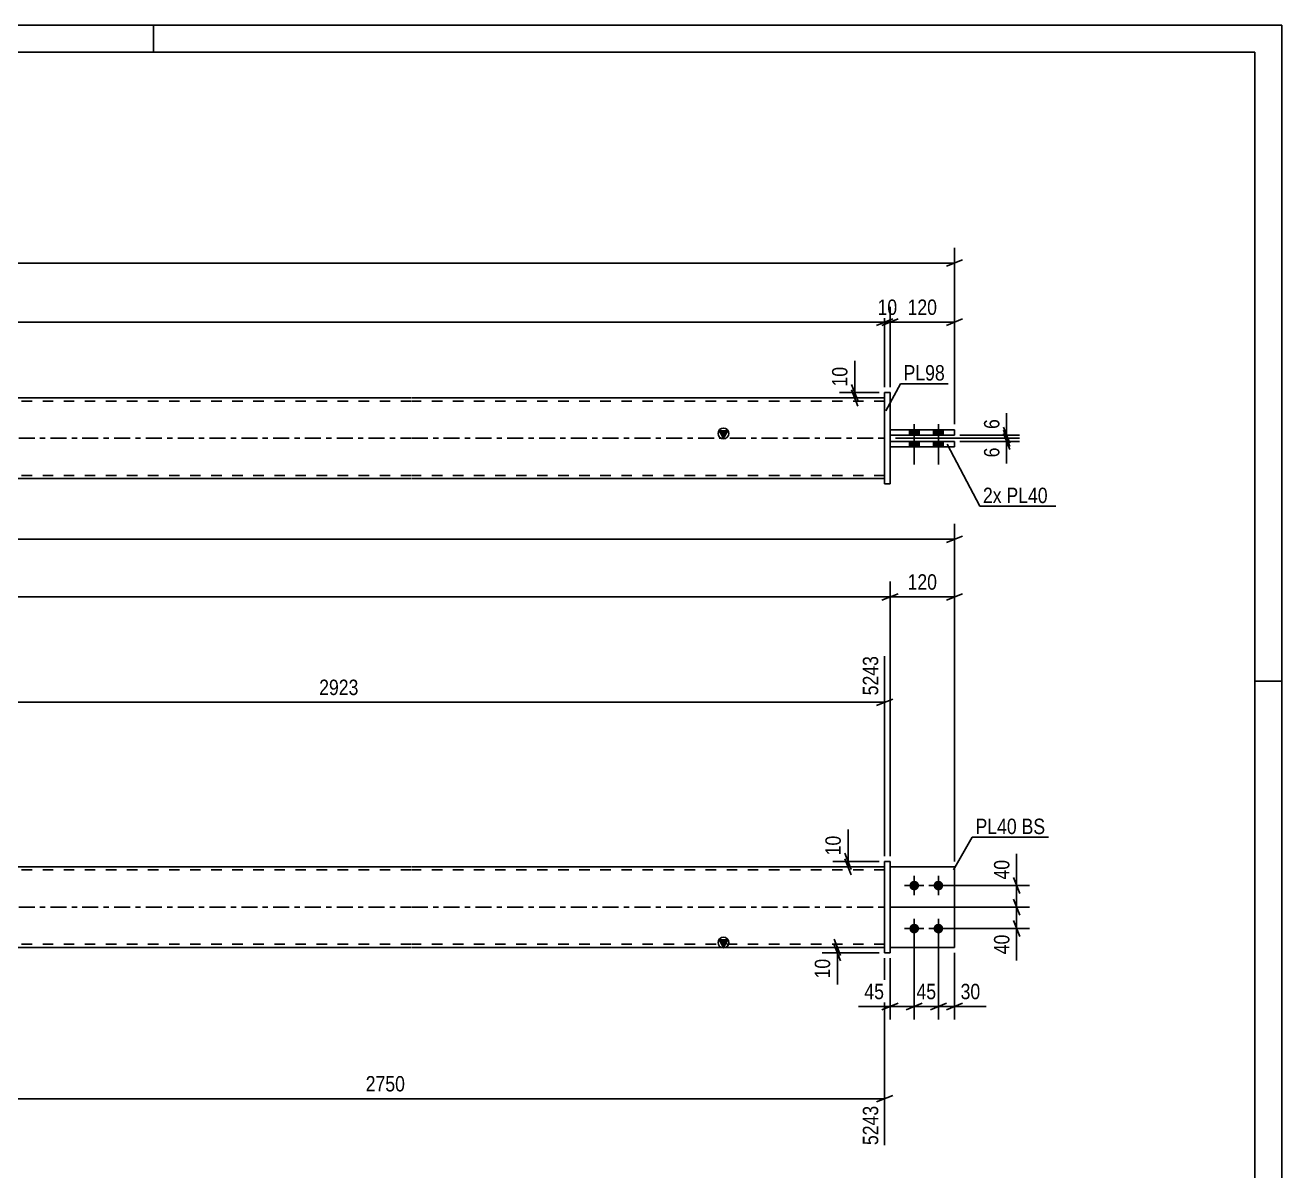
# Model space of a CAD drawing. Header units: millimetres. Extents: x 0 to 594, y 0 to 420.
# Drawn here: x 360.1 to 594, y 206.9 to 420 of the extents above; entities that cross this region are included whole.
import ezdxf

# ---------------------------------------------------------------- set-up
doc = ezdxf.new("R2010")
doc.units = ezdxf.units.MM
doc.linetypes.add('DXK_LINE_DOT2', pattern=[3.9198, 1.9599, -1.9599])
doc.linetypes.add('DXK_LINE_DOT3', pattern=[5.9187, 2.979, -0.9799, 0.9799, -0.9799])
doc.styles.add('Arial Narrow', font='ARIALN.TTF', dxfattribs={"height": 0.2})

# ---------------------------------------------------------------- blocks, each defined once
blk = doc.blocks.new('Unknown-580611105-1130')
at = {"color": 5, "linetype": 'Continuous'}
for p, q in [((594, 420), (0, 420)), ((384, 415), (384, 420)), ((594, 0), (594, 420)), ((589, 415), (5, 415)), ((589, 5), (589, 415)), ((594, 298), (589, 298))]:
    blk.add_line(p, q, dxfattribs=at)
blk = doc.blocks.new('Part-580611105-1689 - 1677')
at = {"color": 2, "linetype": 'Continuous'}
for p, q in [((521.08, 264.45), (520.08, 264.45)), ((520.08, 247.45), (520.08, 264.45)), ((521.08, 264.45), (521.08, 247.45)), ((520.08, 247.45), (520.08, 247.45)), ((520.08, 247.45), (521.08, 247.45))]:
    blk.add_line(p, q, dxfattribs=at)
at = {"color": 7, "linetype": 'DXK_LINE_DOT2'}
for p, q in [((520.08, 264.45), (520.08, 264.45)), ((520.08, 264.45), (521.08, 264.45)), ((521.08, 264.45), (521.08, 264.45)), ((520.08, 247.45), (521.08, 247.45))]:
    blk.add_line(p, q, dxfattribs=at)
blk = doc.blocks.new('Part-580611105-1699 - 1677')
at = {"color": 2, "linetype": 'Continuous'}
for p, q in [((533.08, 263.45), (521.08, 263.45)), ((533.08, 263.45), (533.08, 263.45)), ((533.08, 263.45), (533.08, 248.45)), ((533.08, 248.45), (521.08, 248.45))]:
    blk.add_line(p, q, dxfattribs=at)
at = {"color": 7, "linetype": 'DXK_LINE_DOT2'}
for p, q in [((533.08, 263.45), (521.08, 263.45)), ((521.08, 263.45), (521.08, 263.45)), ((521.08, 248.45), (521.08, 263.45)), ((533.08, 263.45), (533.08, 263.45)), ((533.08, 248.45), (521.08, 248.45))]:
    blk.add_line(p, q, dxfattribs=at)
blk = doc.blocks.new('Part-580611105-1704 - 1677')
at = {"linetype": 'Continuous'}
blk.add_hatch(color=2, dxfattribs=at).paths.add_polyline_path([(490.08, 248.45), (489.28, 249.85), (490.88, 249.85)])
at = {"color": 2, "linetype": 'Continuous'}
for p, q in [((431.98, 263.45), (193.2, 263.45)), ((520.08, 263.45), (432.08, 263.45)), ((431.98, 248.45), (193.2, 248.45)), ((520.08, 248.45), (432.08, 248.45)), ((490.08, 248.45), (489.28, 249.85)), ((489.28, 249.85), (490.88, 249.85)), ((490.88, 249.85), (490.08, 248.45))]:
    blk.add_line(p, q, dxfattribs=at)
at = {"color": 7, "linetype": 'DXK_LINE_DOT2'}
for p, q in [((431.98, 262.85), (193.2, 262.85)), ((520.08, 262.85), (432.08, 262.85)), ((520.08, 248.45), (520.08, 263.45)), ((431.98, 249.05), (193.2, 249.05)), ((520.08, 249.05), (432.08, 249.05))]:
    blk.add_line(p, q, dxfattribs=at)
at = {"color": 7, "linetype": 'DXK_LINE_DOT3'}
for p, q in [((193.2, 255.95), (431.98, 255.95)), ((432.08, 255.95), (520.08, 255.95))]:
    blk.add_line(p, q, dxfattribs=at)
at = {"color": 2, "linetype": 'Continuous'}
blk.add_circle((490.08, 249.35), 1, dxfattribs=at)
blk = doc.blocks.new('Part-580611105-1694 - 1677')
at = {"color": 7, "linetype": 'DXK_LINE_DOT2'}
for p, q in [((521.08, 263.45), (533.08, 263.45)), ((533.08, 263.45), (521.08, 263.45)), ((521.08, 263.45), (521.08, 263.45)), ((521.08, 248.45), (521.08, 263.45)), ((533.08, 263.45), (533.08, 263.45)), ((533.08, 263.45), (533.08, 248.45)), ((533.08, 248.45), (521.08, 248.45)), ((533.08, 248.45), (521.08, 248.45))]:
    blk.add_line(p, q, dxfattribs=at)
blk = doc.blocks.new('Bolt-580611105-1709 - 1677')
at = {"linetype": 'Continuous'}
for points in [[(525.58, 260.85), (525.77, 260.83), (525.95, 260.77), (526.11, 260.68), (526.25, 260.55), (526.36, 260.4), (526.44, 260.23), (526.48, 260.04), (526.48, 259.85), (526.44, 259.67), (526.36, 259.5), (526.25, 259.35), (526.11, 259.22), (525.95, 259.13), (525.77, 259.07), (525.58, 259.05), (525.4, 259.07), (525.22, 259.13), (525.05, 259.22), (524.91, 259.35), (524.8, 259.5), (524.73, 259.67), (524.69, 259.85), (524.69, 260.04), (524.73, 260.23), (524.8, 260.4), (524.91, 260.55), (525.05, 260.68), (525.22, 260.77), (525.4, 260.83)], [(530.08, 260.85), (530.27, 260.83), (530.45, 260.77), (530.61, 260.68), (530.75, 260.55), (530.86, 260.4), (530.94, 260.23), (530.98, 260.04), (530.98, 259.85), (530.94, 259.67), (530.86, 259.5), (530.75, 259.35), (530.61, 259.22), (530.45, 259.13), (530.27, 259.07), (530.08, 259.05), (529.9, 259.07), (529.72, 259.13), (529.55, 259.22), (529.41, 259.35), (529.3, 259.5), (529.23, 259.67), (529.19, 259.85), (529.19, 260.04), (529.23, 260.23), (529.3, 260.4), (529.41, 260.55), (529.55, 260.68), (529.72, 260.77), (529.9, 260.83)], [(525.58, 252.85), (525.77, 252.83), (525.95, 252.77), (526.11, 252.68), (526.25, 252.55), (526.36, 252.4), (526.44, 252.23), (526.48, 252.04), (526.48, 251.85), (526.44, 251.67), (526.36, 251.5), (526.25, 251.35), (526.11, 251.22), (525.95, 251.13), (525.77, 251.07), (525.58, 251.05), (525.4, 251.07), (525.22, 251.13), (525.05, 251.22), (524.91, 251.35), (524.8, 251.5), (524.73, 251.67), (524.69, 251.85), (524.69, 252.04), (524.73, 252.23), (524.8, 252.4), (524.91, 252.55), (525.05, 252.68), (525.22, 252.77), (525.4, 252.83)], [(530.08, 252.85), (530.27, 252.83), (530.45, 252.77), (530.61, 252.68), (530.75, 252.55), (530.86, 252.4), (530.94, 252.23), (530.98, 252.04), (530.98, 251.85), (530.94, 251.67), (530.86, 251.5), (530.75, 251.35), (530.61, 251.22), (530.45, 251.13), (530.27, 251.07), (530.08, 251.05), (529.9, 251.07), (529.72, 251.13), (529.55, 251.22), (529.41, 251.35), (529.3, 251.5), (529.23, 251.67), (529.19, 251.85), (529.19, 252.04), (529.23, 252.23), (529.3, 252.4), (529.41, 252.55), (529.55, 252.68), (529.72, 252.77), (529.9, 252.83)]]:
    blk.add_hatch(color=1, dxfattribs=at).paths.add_polyline_path(points)
at = {"color": 1, "linetype": 'Continuous'}
for p, q in [((523.78, 259.95), (527.38, 259.95)), ((525.58, 261.75), (525.58, 258.15)), ((528.28, 259.95), (531.88, 259.95)), ((530.08, 261.75), (530.08, 258.15)), ((525.58, 253.75), (525.58, 250.15)), ((530.08, 253.75), (530.08, 250.15)), ((523.78, 251.95), (527.38, 251.95)), ((528.28, 251.95), (531.88, 251.95))]:
    blk.add_line(p, q, dxfattribs=at)
blk = doc.blocks.new('Bolt-580611105-1371 - 1367')
at = {"linetype": 'Continuous'}
for points in [[(526.48, 344.75), (524.68, 344.75), (524.68, 343.75), (526.48, 343.75)], [(526.48, 344.75), (524.68, 344.75), (524.68, 343.75), (526.48, 343.75)], [(530.98, 344.75), (529.18, 344.75), (529.18, 343.75), (530.98, 343.75)], [(530.98, 344.75), (529.18, 344.75), (529.18, 343.75), (530.98, 343.75)], [(526.48, 342.55), (524.68, 342.55), (524.68, 341.55), (526.48, 341.55)], [(526.48, 342.55), (524.68, 342.55), (524.68, 341.55), (526.48, 341.55)], [(530.98, 342.55), (529.18, 342.55), (529.18, 341.55), (530.98, 341.55)], [(530.98, 342.55), (529.18, 342.55), (529.18, 341.55), (530.98, 341.55)]]:
    blk.add_hatch(color=1, dxfattribs=at).paths.add_polyline_path(points)
at = {"color": 1, "linetype": 'Continuous'}
for p, q in [((524.68, 344.75), (524.68, 343.75)), ((524.68, 344.75), (524.68, 343.75)), ((525.58, 345.75), (525.58, 338.25)), ((525.58, 345.75), (525.58, 338.25)), ((526.48, 344.75), (526.48, 343.75)), ((526.48, 344.75), (526.48, 343.75)), ((529.18, 344.75), (529.18, 343.75)), ((529.18, 344.75), (529.18, 343.75)), ((530.08, 345.75), (530.08, 338.25)), ((530.08, 345.75), (530.08, 338.25)), ((530.98, 344.75), (530.98, 343.75)), ((530.98, 344.75), (530.98, 343.75)), ((524.68, 342.55), (524.68, 341.55)), ((524.68, 342.55), (524.68, 341.55)), ((526.48, 342.55), (526.48, 341.55)), ((526.48, 342.55), (526.48, 341.55)), ((529.18, 342.55), (529.18, 341.55)), ((529.18, 342.55), (529.18, 341.55)), ((530.98, 342.55), (530.98, 341.55)), ((530.98, 342.55), (530.98, 341.55))]:
    blk.add_line(p, q, dxfattribs=at)
blk = doc.blocks.new('Part-580611105-1456 - 1367')
at = {"linetype": 'Continuous'}
blk.add_hatch(color=2, dxfattribs=at).paths.add_polyline_path([(490.08, 343.15), (489.28, 344.55), (490.88, 344.55)])
at = {"color": 2, "linetype": 'Continuous'}
for p, q in [((431.98, 350.65), (193.2, 350.65)), ((520.08, 350.65), (432.08, 350.65)), ((490.08, 343.15), (489.28, 344.55)), ((489.28, 344.55), (490.88, 344.55)), ((490.88, 344.55), (490.08, 343.15)), ((431.98, 335.65), (193.2, 335.65)), ((520.08, 335.65), (432.08, 335.65))]:
    blk.add_line(p, q, dxfattribs=at)
at = {"color": 7, "linetype": 'DXK_LINE_DOT2'}
for p, q in [((431.98, 350.05), (193.2, 350.05)), ((520.08, 350.05), (432.08, 350.05)), ((520.08, 350.65), (520.08, 335.65)), ((431.98, 336.25), (193.2, 336.25)), ((520.08, 336.25), (432.08, 336.25))]:
    blk.add_line(p, q, dxfattribs=at)
at = {"color": 7, "linetype": 'DXK_LINE_DOT3'}
for p, q in [((193.2, 343.15), (431.98, 343.15)), ((432.08, 343.15), (520.08, 343.15))]:
    blk.add_line(p, q, dxfattribs=at)
at = {"color": 2, "linetype": 'Continuous'}
blk.add_circle((490.08, 344.05), 1, dxfattribs=at)
blk = doc.blocks.new('Part-580611105-1461 - 1367')
at = {"color": 2, "linetype": 'Continuous'}
for p, q in [((521.08, 342.55), (533.08, 342.55)), ((533.08, 341.55), (521.08, 341.55)), ((533.08, 341.55), (533.08, 342.55))]:
    blk.add_line(p, q, dxfattribs=at)
at = {"color": 7, "linetype": 'DXK_LINE_DOT2'}
for p, q in [((521.08, 341.55), (521.08, 342.55)), ((533.08, 342.55), (521.08, 342.55)), ((521.08, 341.55), (533.08, 341.55))]:
    blk.add_line(p, q, dxfattribs=at)
blk = doc.blocks.new('Part-580611105-1433 - 1367')
at = {"color": 2, "linetype": 'Continuous'}
for p, q in [((520.08, 351.65), (520.08, 351.65)), ((520.08, 334.65), (520.08, 351.65)), ((520.08, 351.65), (521.08, 351.65)), ((521.08, 351.65), (521.08, 351.65)), ((521.08, 351.65), (521.08, 334.65)), ((520.08, 334.65), (521.08, 334.65)), ((520.08, 334.65), (520.08, 334.65)), ((521.08, 334.65), (521.08, 334.65))]:
    blk.add_line(p, q, dxfattribs=at)
at = {"color": 7, "linetype": 'DXK_LINE_DOT2'}
for p, q in [((520.08, 351.65), (520.08, 351.65)), ((520.08, 351.65), (521.08, 351.65)), ((520.08, 334.65), (521.08, 334.65))]:
    blk.add_line(p, q, dxfattribs=at)
blk = doc.blocks.new('Part-580611105-1466 - 1367')
at = {"color": 2, "linetype": 'Continuous'}
for p, q in [((521.08, 344.75), (533.08, 344.75)), ((533.08, 344.75), (533.08, 343.75)), ((533.08, 343.75), (521.08, 343.75))]:
    blk.add_line(p, q, dxfattribs=at)
at = {"color": 7, "linetype": 'DXK_LINE_DOT2'}
for p, q in [((521.08, 343.75), (521.08, 344.75)), ((533.08, 344.75), (521.08, 344.75)), ((533.08, 344.75), (533.08, 344.75)), ((521.08, 343.75), (533.08, 343.75))]:
    blk.add_line(p, q, dxfattribs=at)
blk = doc.blocks.new('StraightDimension-580611105-2004 - 1677')
at = {"color": 7, "linetype": 'Continuous'}
for p, q in [((531.08, 259.95), (547.04, 259.95)), ((544.04, 261.45), (545.24, 258.45)), ((544.64, 255.95), (544.64, 259.95)), ((545.24, 254.45), (544.04, 257.45)), ((521.08, 255.95), (547.04, 255.95))]:
    blk.add_line(p, q, dxfattribs=at)
at = {"color": 0}
blk.add_wipeout([(543.89, 265.33), (539.69, 265.33), (539.69, 260.47), (543.89, 260.47)], dxfattribs=at)
at = {"color": 7, "linetype": 'Continuous'}
blk.add_line((544.64, 259.95), (544.64, 265.85), dxfattribs=at)
blk.add_line((544.64, 259.95), (544.64, 265.85), dxfattribs=at)
at = {"color": 3, "style": 'Arial Narrow'}
blk.add_text('40', height=2.863, rotation=90.0002, dxfattribs=at).set_placement((543.29, 261.07))
blk = doc.blocks.new('StraightDimension-580611105-2927 - 1677')
at = {"color": 7, "linetype": 'Continuous'}
for p, q in [((334.23, 247.45), (334.23, 211.68)), ((520.08, 246.45), (520.08, 211.68)), ((335.73, 220.9), (332.73, 219.7)), ((334.23, 220.3), (520.08, 220.3)), ((518.58, 219.7), (521.58, 220.9))]:
    blk.add_line(p, q, dxfattribs=at)
at = {"color": 0}
blk.add_wipeout([(431.41, 221.05), (431.41, 225.25), (422.9, 225.25), (422.9, 221.05)], dxfattribs=at)
at = {"color": 0, "linetype": 'Continuous'}
blk.add_wipeout([(519.48, 219.6), (515.28, 219.6), (515.28, 211.08), (519.48, 211.08)], dxfattribs=at)
at = {"color": 3, "style": 'Arial Narrow'}
blk.add_text('2750', height=2.863, dxfattribs=at).set_placement((423.5, 221.65))
at = {"color": 3, "linetype": 'Continuous', "style": 'Arial Narrow'}
blk.add_text('5243', height=2.863, rotation=90.0002, dxfattribs=at).set_placement((518.88, 211.68))
blk = doc.blocks.new('StraightDimension-580611105-1955 - 1677')
at = {"color": 7, "linetype": 'Continuous'}
for p, q in [((525.58, 250.95), (525.58, 235.06)), ((530.08, 250.95), (530.08, 235.06)), ((524.08, 236.86), (527.08, 238.06)), ((525.58, 237.46), (530.08, 237.46)), ((531.58, 238.06), (528.58, 236.86))]:
    blk.add_line(p, q, dxfattribs=at)
at = {"color": 0}
blk.add_wipeout([(530.26, 238.21), (530.26, 242.41), (525.4, 242.41), (525.4, 238.21)], dxfattribs=at)
at = {"color": 3, "style": 'Arial Narrow'}
blk.add_text('45', height=2.863, dxfattribs=at).set_placement((526, 238.81))
blk = doc.blocks.new('StraightDimension-580611105-2050 - 1677')
at = {"color": 7, "linetype": 'Continuous'}
for p, q in [((521.08, 265.45), (521.08, 316.49)), ((104.1, 313.64), (521.08, 313.64)), ((519.58, 313.04), (522.58, 314.24))]:
    blk.add_line(p, q, dxfattribs=at)
blk = doc.blocks.new('StraightDimension-580611105-1936 - 1677')
at = {"color": 7, "linetype": 'Continuous'}
for p, q in [((519.08, 248.45), (508.43, 248.45)), ((510.68, 249.95), (511.88, 246.95)), ((511.88, 245.95), (510.68, 248.95)), ((511.28, 247.45), (511.28, 248.45)), ((519.08, 247.45), (508.43, 247.45))]:
    blk.add_line(p, q, dxfattribs=at)
at = {"color": 0}
blk.add_wipeout([(510.53, 246.92), (506.33, 246.92), (506.33, 242.07), (510.53, 242.07)], dxfattribs=at)
at = {"color": 7, "linetype": 'Continuous'}
blk.add_line((511.28, 247.45), (511.28, 241.54), dxfattribs=at)
blk.add_line((511.28, 247.45), (511.28, 241.54), dxfattribs=at)
at = {"color": 3, "style": 'Arial Narrow'}
blk.add_text('10', height=2.863, rotation=90.0002, dxfattribs=at).set_placement((509.93, 242.67))
blk = doc.blocks.new('StraightDimension-580611105-2040 - 1677')
at = {"color": 7, "linetype": 'Continuous'}
for p, q in [((521.08, 265.45), (521.08, 316.49)), ((533.08, 264.45), (533.08, 316.49)), ((519.58, 313.04), (522.58, 314.24)), ((521.08, 313.64), (533.08, 313.64)), ((534.58, 314.24), (531.58, 313.04))]:
    blk.add_line(p, q, dxfattribs=at)
at = {"color": 0}
blk.add_wipeout([(530.42, 314.39), (530.42, 318.59), (523.74, 318.59), (523.74, 314.39)], dxfattribs=at)
at = {"color": 3, "style": 'Arial Narrow'}
blk.add_text('120', height=2.863, dxfattribs=at).set_placement((524.34, 314.99))
blk = doc.blocks.new('StraightDimension-580611105-1945 - 1677')
at = {"color": 7, "linetype": 'Continuous'}
for p, q in [((525.58, 250.95), (525.58, 235.06)), ((521.08, 246.45), (521.08, 235.06)), ((519.58, 236.86), (522.58, 238.06)), ((521.08, 237.46), (525.58, 237.46)), ((527.08, 238.06), (524.08, 236.86))]:
    blk.add_line(p, q, dxfattribs=at)
at = {"color": 0}
blk.add_wipeout([(520.56, 238.21), (520.56, 242.41), (515.7, 242.41), (515.7, 238.21)], dxfattribs=at)
at = {"color": 7, "linetype": 'Continuous'}
blk.add_line((521.08, 237.46), (515.18, 237.46), dxfattribs=at)
blk.add_line((521.08, 237.46), (515.18, 237.46), dxfattribs=at)
at = {"color": 3, "style": 'Arial Narrow'}
blk.add_text('45', height=2.863, dxfattribs=at).set_placement((516.3, 238.81))
blk = doc.blocks.new('StraightDimension-580611105-1746 - 1677')
at = {"color": 7, "linetype": 'Continuous'}
for p, q in [((533.08, 264.45), (533.08, 327.22)), ((92.1, 324.37), (533.08, 324.37)), ((531.58, 323.77), (534.58, 324.97))]:
    blk.add_line(p, q, dxfattribs=at)
blk = doc.blocks.new('StraightDimension-580611105-1965 - 1677')
at = {"color": 7, "linetype": 'Continuous'}
for p, q in [((530.08, 250.95), (530.08, 235.06)), ((533.08, 247.45), (533.08, 235.06)), ((528.58, 236.86), (531.58, 238.06)), ((530.08, 237.46), (533.08, 237.46)), ((534.58, 238.06), (531.58, 236.86))]:
    blk.add_line(p, q, dxfattribs=at)
at = {"color": 0}
blk.add_wipeout([(538.46, 238.21), (538.46, 242.41), (533.61, 242.41), (533.61, 238.21)], dxfattribs=at)
at = {"color": 7, "linetype": 'Continuous'}
blk.add_line((533.08, 237.46), (538.99, 237.46), dxfattribs=at)
blk.add_line((533.08, 237.46), (538.99, 237.46), dxfattribs=at)
at = {"color": 3, "style": 'Arial Narrow'}
blk.add_text('30', height=2.863, dxfattribs=at).set_placement((534.21, 238.81))
blk = doc.blocks.new('StraightDimension-580611105-2017 - 1677')
at = {"color": 7, "linetype": 'Continuous'}
for p, q in [((544.04, 257.45), (545.24, 254.45)), ((521.08, 255.95), (547.04, 255.95)), ((544.64, 251.95), (544.64, 255.95)), ((545.24, 250.45), (544.04, 253.45)), ((531.08, 251.95), (547.04, 251.95))]:
    blk.add_line(p, q, dxfattribs=at)
at = {"color": 0}
blk.add_wipeout([(543.89, 251.42), (539.69, 251.42), (539.69, 246.57), (543.89, 246.57)], dxfattribs=at)
at = {"color": 7, "linetype": 'Continuous'}
blk.add_line((544.64, 251.95), (544.64, 246.04), dxfattribs=at)
blk.add_line((544.64, 251.95), (544.64, 246.04), dxfattribs=at)
at = {"color": 3, "style": 'Arial Narrow'}
blk.add_text('40', height=2.863, rotation=90.0002, dxfattribs=at).set_placement((543.29, 247.17))
blk = doc.blocks.new('StraightDimension-580611105-2031 - 1677')
at = {"color": 7, "linetype": 'Continuous'}
for p, q in [((519.08, 264.45), (510.41, 264.45)), ((512.66, 265.95), (513.86, 262.95)), ((513.86, 261.95), (512.66, 264.95)), ((513.26, 263.45), (513.26, 264.45)), ((519.08, 263.45), (510.41, 263.45))]:
    blk.add_line(p, q, dxfattribs=at)
at = {"color": 0}
blk.add_wipeout([(512.51, 269.83), (508.31, 269.83), (508.31, 264.97), (512.51, 264.97)], dxfattribs=at)
at = {"color": 7, "linetype": 'Continuous'}
blk.add_line((513.26, 264.45), (513.26, 270.35), dxfattribs=at)
blk.add_line((513.26, 264.45), (513.26, 270.35), dxfattribs=at)
at = {"color": 3, "style": 'Arial Narrow'}
blk.add_text('10', height=2.863, rotation=90.0002, dxfattribs=at).set_placement((511.91, 265.57))
blk = doc.blocks.new('StraightDimension-580611105-2803 - 1677')
at = {"color": 7, "linetype": 'Continuous'}
for p, q in [((316.92, 264.45), (316.92, 302.65)), ((520.08, 265.45), (520.08, 302.65)), ((318.42, 294.64), (315.42, 293.44)), ((316.92, 294.04), (520.08, 294.04)), ((518.58, 293.44), (521.58, 294.64))]:
    blk.add_line(p, q, dxfattribs=at)
at = {"color": 0, "linetype": 'Continuous'}
blk.add_wipeout([(519.48, 303.25), (515.28, 303.25), (515.28, 294.74), (519.48, 294.74)], dxfattribs=at)
at = {"color": 0}
blk.add_wipeout([(422.76, 294.79), (422.76, 298.99), (414.24, 298.99), (414.24, 294.79)], dxfattribs=at)
at = {"color": 3, "linetype": 'Continuous', "style": 'Arial Narrow'}
blk.add_text('5243', height=2.863, rotation=90.0002, dxfattribs=at).set_placement((518.88, 295.34))
at = {"color": 3, "style": 'Arial Narrow'}
blk.add_text('2923', height=2.863, dxfattribs=at).set_placement((414.84, 295.39))
blk = doc.blocks.new('StraightDimension-580611105-1631 - 1367')
at = {"color": 7, "linetype": 'Continuous'}
for p, q in [((542.18, 345.25), (543.38, 342.25)), ((543.38, 341.65), (542.18, 344.65)), ((522.08, 343.15), (545.18, 343.15)), ((534.08, 343.75), (545.18, 343.75)), ((542.78, 343.15), (542.78, 343.75))]:
    blk.add_line(p, q, dxfattribs=at)
at = {"color": 0}
blk.add_wipeout([(542.03, 347.31), (537.83, 347.31), (537.83, 344.28), (542.03, 344.28)], dxfattribs=at)
at = {"color": 7, "linetype": 'Continuous'}
blk.add_line((542.78, 343.75), (542.78, 347.83), dxfattribs=at)
blk.add_line((542.78, 343.75), (542.78, 347.83), dxfattribs=at)
at = {"color": 3, "style": 'Arial Narrow'}
blk.add_text('6', height=2.86, rotation=90.0002, dxfattribs=at).set_placement((541.43, 344.88))
blk = doc.blocks.new('StraightDimension-580611105-1549 - 1367')
at = {"color": 7, "linetype": 'Continuous'}
for p, q in [((533.08, 345.75), (533.08, 378.6)), ((92.1, 375.75), (533.08, 375.75)), ((531.58, 375.15), (534.58, 376.35))]:
    blk.add_line(p, q, dxfattribs=at)
blk = doc.blocks.new('StraightDimension-580611105-1580 - 1367')
at = {"color": 7, "linetype": 'Continuous'}
for p, q in [((520.08, 352.65), (520.08, 367.6)), ((518.58, 364.15), (521.58, 365.35)), ((105.1, 364.75), (520.08, 364.75))]:
    blk.add_line(p, q, dxfattribs=at)
blk = doc.blocks.new('StraightDimension-580611105-1590 - 1367')
at = {"color": 7, "linetype": 'Continuous'}
for p, q in [((520.08, 352.65), (520.08, 367.6)), ((521.08, 352.65), (521.08, 367.6)), ((518.58, 364.15), (521.58, 365.35)), ((522.58, 365.35), (519.58, 364.15)), ((520.08, 364.75), (521.08, 364.75))]:
    blk.add_line(p, q, dxfattribs=at)
at = {"color": 0}
blk.add_wipeout([(523.01, 365.5), (523.01, 369.7), (518.15, 369.7), (518.15, 365.5)], dxfattribs=at)
at = {"color": 3, "style": 'Arial Narrow'}
blk.add_text('10', height=2.863, dxfattribs=at).set_placement((518.75, 366.1))
blk = doc.blocks.new('StraightDimension-580611105-1600 - 1367')
at = {"color": 7, "linetype": 'Continuous'}
for p, q in [((521.08, 352.65), (521.08, 367.6)), ((533.08, 345.75), (533.08, 367.6)), ((519.58, 364.15), (522.58, 365.35)), ((534.58, 365.35), (531.58, 364.15)), ((521.08, 364.75), (533.08, 364.75))]:
    blk.add_line(p, q, dxfattribs=at)
at = {"color": 0}
blk.add_wipeout([(530.42, 365.5), (530.42, 369.7), (523.74, 369.7), (523.74, 365.5)], dxfattribs=at)
at = {"color": 3, "style": 'Arial Narrow'}
blk.add_text('120', height=2.863, dxfattribs=at).set_placement((524.34, 366.1))
blk = doc.blocks.new('StraightDimension-580611105-1611 - 1367')
at = {"color": 7, "linetype": 'Continuous'}
for p, q in [((519.08, 351.65), (511.65, 351.65)), ((513.9, 353.15), (515.1, 350.15)), ((515.1, 349.15), (513.9, 352.15)), ((514.5, 350.65), (514.5, 351.65)), ((519.08, 350.65), (511.65, 350.65))]:
    blk.add_line(p, q, dxfattribs=at)
at = {"color": 0}
blk.add_wipeout([(513.75, 357.04), (509.55, 357.04), (509.55, 352.18), (513.75, 352.18)], dxfattribs=at)
at = {"color": 7, "linetype": 'Continuous'}
blk.add_line((514.5, 351.65), (514.5, 357.56), dxfattribs=at)
blk.add_line((514.5, 351.65), (514.5, 357.56), dxfattribs=at)
at = {"color": 3, "style": 'Arial Narrow'}
blk.add_text('10', height=2.863, rotation=90.0002, dxfattribs=at).set_placement((513.15, 352.78))
blk = doc.blocks.new('StraightDimension-580611105-1622 - 1367')
at = {"color": 7, "linetype": 'Continuous'}
for p, q in [((542.18, 344.65), (543.38, 341.65)), ((543.38, 341.05), (542.18, 344.05)), ((522.08, 343.15), (545.18, 343.15)), ((534.08, 342.55), (545.18, 342.55)), ((542.78, 342.55), (542.78, 343.15))]:
    blk.add_line(p, q, dxfattribs=at)
at = {"color": 0}
blk.add_wipeout([(542.03, 342.03), (537.83, 342.03), (537.83, 339), (542.03, 339)], dxfattribs=at)
at = {"color": 7, "linetype": 'Continuous'}
blk.add_line((542.78, 342.55), (542.78, 338.48), dxfattribs=at)
blk.add_line((542.78, 342.55), (542.78, 338.48), dxfattribs=at)
at = {"color": 3, "style": 'Arial Narrow'}
blk.add_text('6', height=2.86, rotation=90.0002, dxfattribs=at).set_placement((541.43, 339.6))
blk = doc.blocks.new('MarkSet-580611105-2083 - 1677')
at = {"color": 0}
blk.add_wipeout([(544.66, 269.53), (544.66, 272.53), (536.99, 272.53), (536.99, 269.53)], dxfattribs=at)
blk.add_wipeout([(544.66, 269.53), (544.66, 272.53), (536.99, 272.53), (536.99, 269.53)], dxfattribs=at)
at = {"color": 30, "linetype": 'Continuous'}
blk.add_line((532.89, 262.87), (536.39, 268.93), dxfattribs=at)
at = {"color": 0}
blk.add_wipeout([(549.94, 269.53), (549.94, 272.53), (545.56, 272.53), (545.56, 269.53)], dxfattribs=at)
blk.add_wipeout([(549.94, 269.53), (549.94, 272.53), (545.56, 272.53), (545.56, 269.53)], dxfattribs=at)
at = {"color": 30, "linetype": 'Continuous'}
blk.add_line((536.39, 268.93), (550.54, 268.93), dxfattribs=at)
at = {"color": 3, "style": 'Arial Narrow'}
for s, p in [('PL40', (536.99, 269.53)), ('BS', (545.56, 269.53))]:
    blk.add_text(s, height=2.863, dxfattribs=at).set_placement(p)
blk = doc.blocks.new('Mark-580611105-1429 - 1367')
at = {"color": 0}
blk.add_wipeout([(531.28, 353.9), (531.28, 356.9), (523.6, 356.9), (523.6, 353.9)], dxfattribs=at)
blk.add_wipeout([(531.28, 353.9), (531.28, 356.9), (523.6, 356.9), (523.6, 353.9)], dxfattribs=at)
at = {"color": 30, "linetype": 'Continuous'}
for p, q in [((520.31, 348.23), (523, 353.3)), ((523, 353.3), (531.88, 353.3))]:
    blk.add_line(p, q, dxfattribs=at)
at = {"color": 3, "style": 'Arial Narrow'}
blk.add_text('PL98', height=2.863, dxfattribs=at).set_placement((523.6, 353.9))
blk = doc.blocks.new('MarkSet-580611105-1662 - 1367')
at = {"color": 0}
blk.add_wipeout([(541.84, 331.1), (541.84, 334.1), (538.37, 334.1), (538.37, 331.1)], dxfattribs=at)
blk.add_wipeout([(541.84, 331.1), (541.84, 334.1), (538.37, 334.1), (538.37, 331.1)], dxfattribs=at)
at = {"color": 30, "linetype": 'Continuous'}
blk.add_line((531.74, 342.07), (537.77, 330.5), dxfattribs=at)
at = {"color": 0}
blk.add_wipeout([(550.42, 331.1), (550.42, 334.1), (542.74, 334.1), (542.74, 331.1)], dxfattribs=at)
blk.add_wipeout([(550.42, 331.1), (550.42, 334.1), (542.74, 334.1), (542.74, 331.1)], dxfattribs=at)
at = {"color": 30, "linetype": 'Continuous'}
blk.add_line((537.77, 330.5), (551.92, 330.5), dxfattribs=at)
at = {"color": 3, "style": 'Arial Narrow'}
for s, p in [('2x', (538.37, 331.1)), ('PL40', (542.74, 331.1))]:
    blk.add_text(s, height=2.863, dxfattribs=at).set_placement(p)

msp = doc.modelspace()

# ---------------------------------------------------------------- block references
for name in ['Unknown-580611105-1130', 'Part-580611105-1433 - 1367', 'Part-580611105-1456 - 1367', 'Part-580611105-1466 - 1367', 'Bolt-580611105-1371 - 1367', 'Part-580611105-1461 - 1367', 'Part-580611105-1689 - 1677', 'Part-580611105-1704 - 1677', 'Part-580611105-1699 - 1677', 'Part-580611105-1694 - 1677', 'Bolt-580611105-1709 - 1677']:
    msp.add_blockref(name, (0, 0))

# ---------------------------------------------------------------- next in the draw order: block references
for name in ['StraightDimension-580611105-1631 - 1367', 'StraightDimension-580611105-2004 - 1677', 'StraightDimension-580611105-1955 - 1677', 'StraightDimension-580611105-2927 - 1677']:
    msp.add_blockref(name, (0, 0))

# ---------------------------------------------------------------- next in the draw order: block references
for name in ['StraightDimension-580611105-1549 - 1367', 'StraightDimension-580611105-2050 - 1677', 'StraightDimension-580611105-1965 - 1677', 'StraightDimension-580611105-1936 - 1677']:
    msp.add_blockref(name, (0, 0))

# ---------------------------------------------------------------- next in the draw order: block references
for name in ['StraightDimension-580611105-1580 - 1367', 'StraightDimension-580611105-2040 - 1677', 'StraightDimension-580611105-1945 - 1677']:
    msp.add_blockref(name, (0, 0))

# ---------------------------------------------------------------- next in the draw order: block references
for name in ['StraightDimension-580611105-1590 - 1367', 'StraightDimension-580611105-1746 - 1677', 'StraightDimension-580611105-2017 - 1677']:
    msp.add_blockref(name, (0, 0))

# ---------------------------------------------------------------- next in the draw order: block references
for name in ['StraightDimension-580611105-1600 - 1367', 'MarkSet-580611105-2083 - 1677', 'StraightDimension-580611105-2031 - 1677']:
    msp.add_blockref(name, (0, 0))

# ---------------------------------------------------------------- next in the draw order: block references
for name in ['StraightDimension-580611105-1611 - 1367', 'Mark-580611105-1429 - 1367', 'StraightDimension-580611105-1622 - 1367', 'StraightDimension-580611105-2803 - 1677']:
    msp.add_blockref(name, (0, 0))

# ---------------------------------------------------------------- next in the draw order: block references
msp.add_blockref('MarkSet-580611105-1662 - 1367', (0, 0))

doc.saveas('drawing.dxf')
